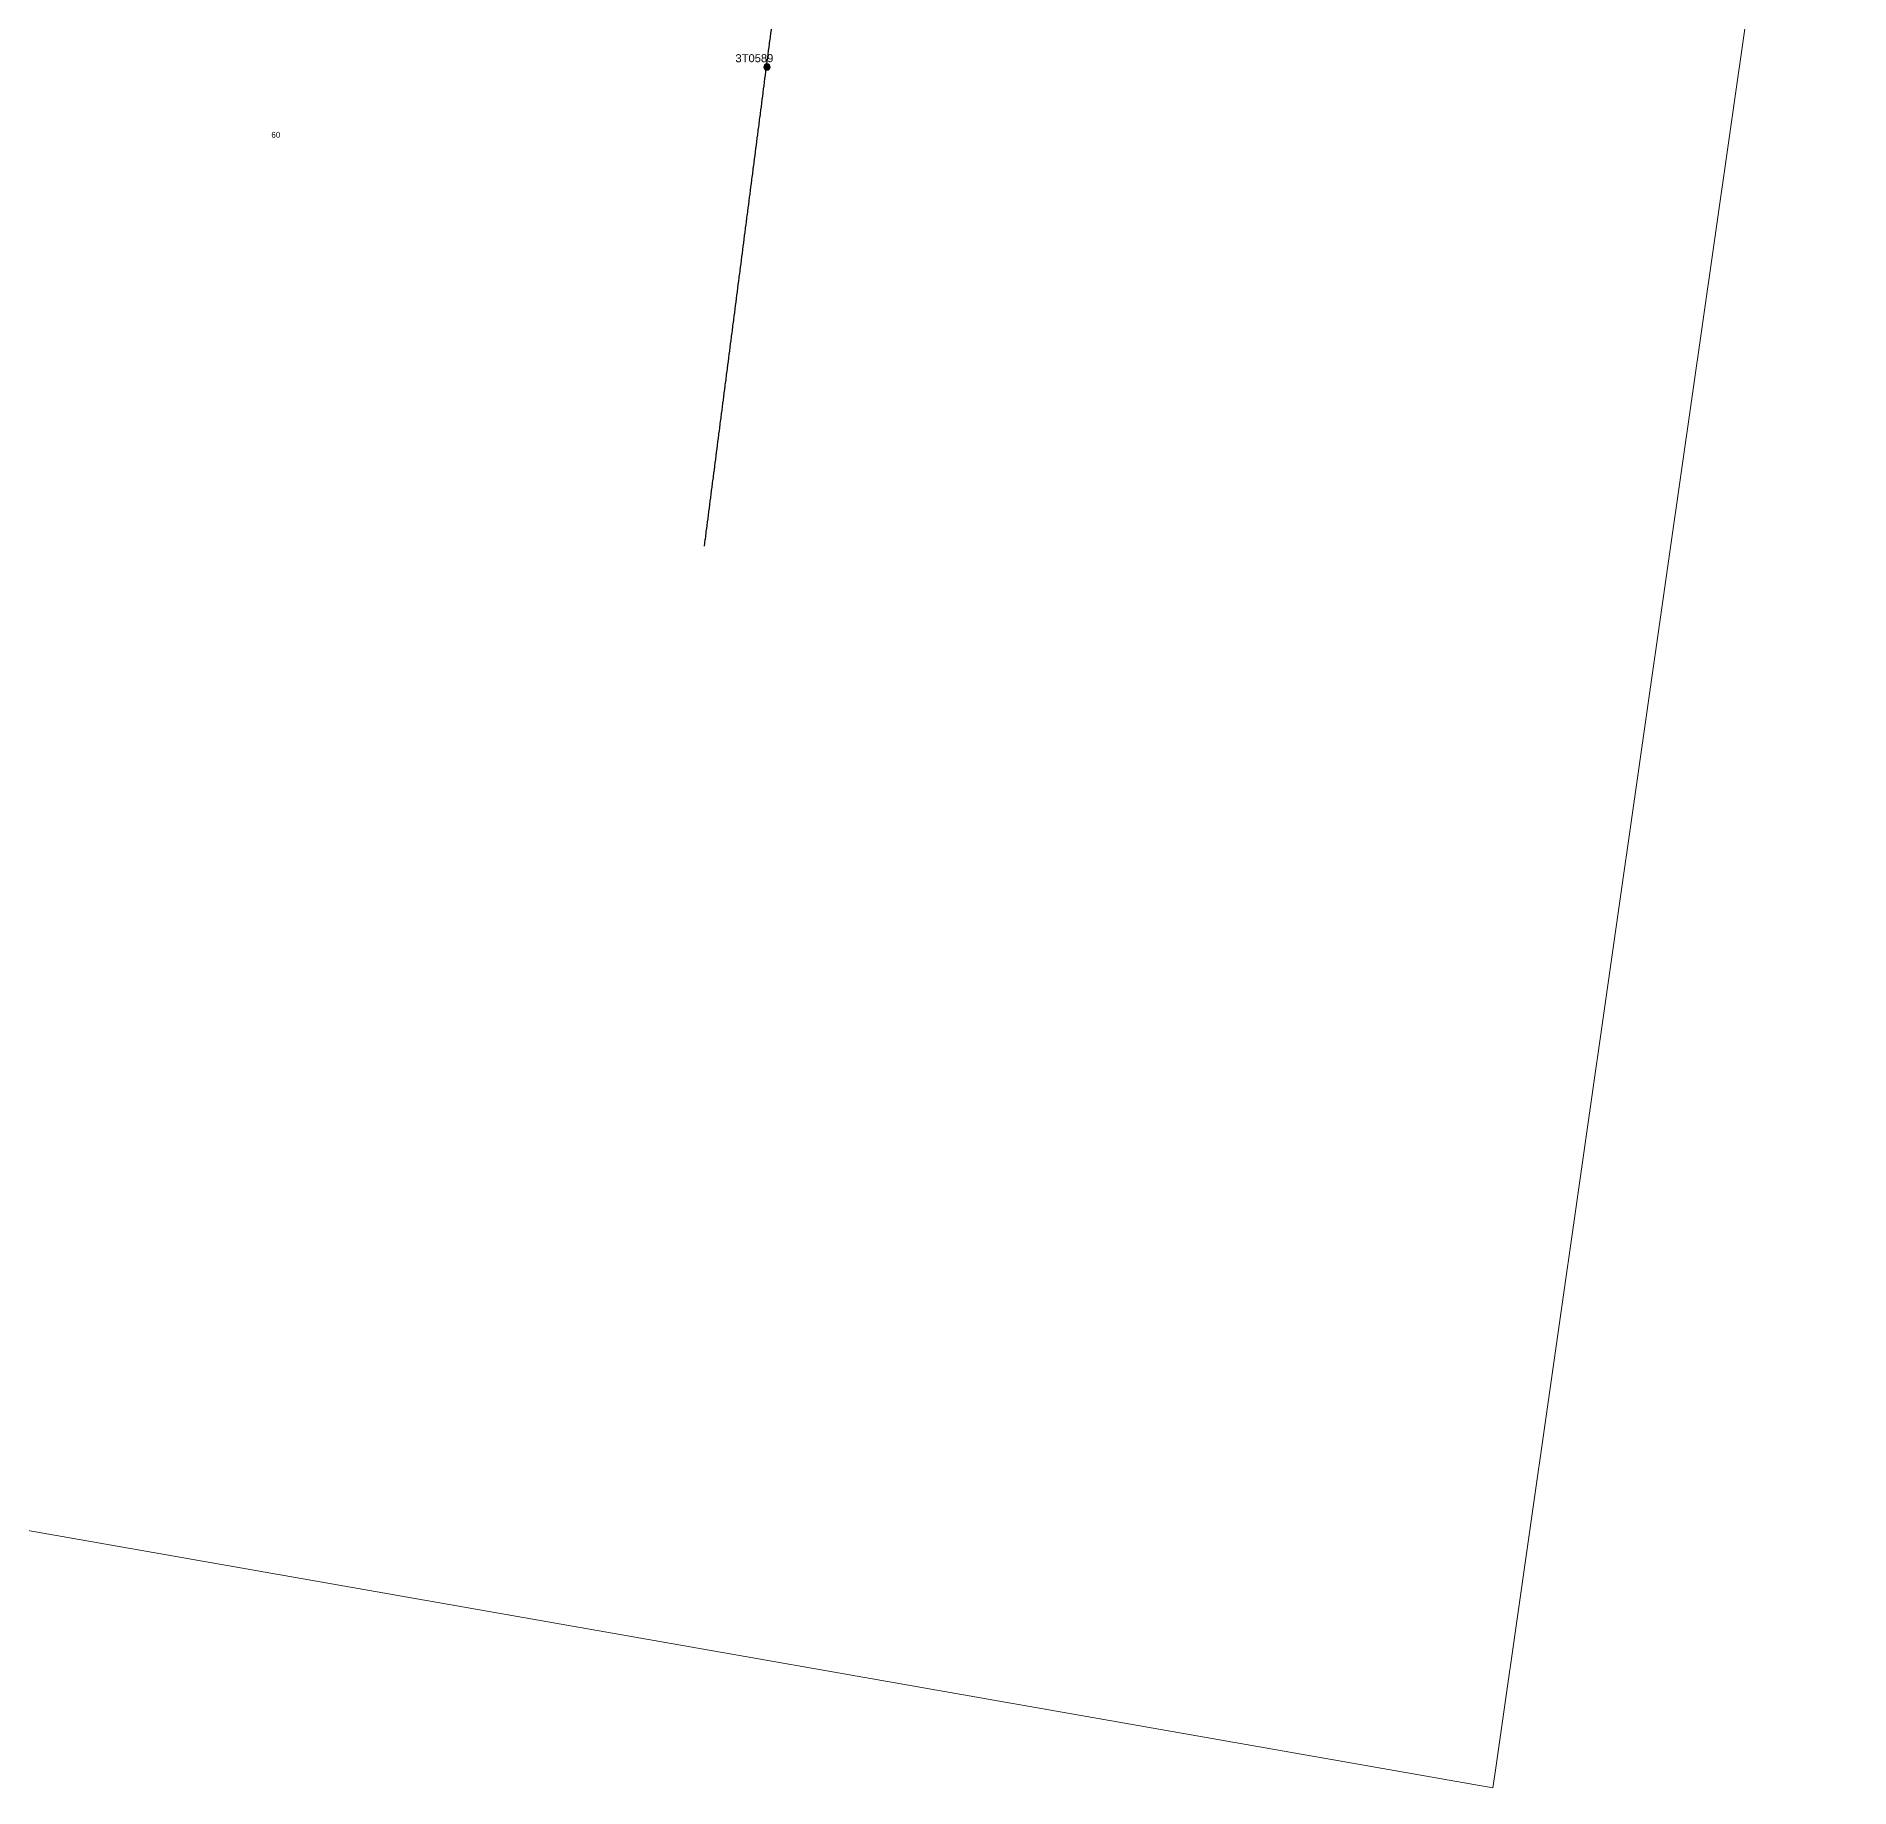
# Model space of a CAD drawing. Header units: metres. Extents: x 268626 to 271256, y 6186812 to 6188765.
# Drawn here: x 269680 to 270247, y 6186812 to 6187359 of the extents above; entities that cross this region are included whole.
import ezdxf
from ezdxf.enums import TextEntityAlignment as Align

# ---------------------------------------------------------------- set-up
doc = ezdxf.new("R2010")
doc.units = ezdxf.units.M
doc.linetypes.add('Cable Exist OH', pattern=[1, 1, 0])
doc.layers.get('0').update_dxf_attribs({"color": 6})
doc.layers.add('Cadastre Land Parcels_SP_EXT', color=96, linetype='Continuous', lineweight=15)
doc.layers.add('Mains_HV_EXT', color=11, linetype='Continuous', lineweight=25)
doc.layers.add('SupportsOH_SP_TR_HV_LV_SL_EXT', color=7, linetype='Continuous')
doc.styles.add('POLE_LABEL', font='arial.ttf', dxfattribs={"height": 2})
doc.styles.get("Standard").update_dxf_attribs({"font": 'arial.ttf'})

# ---------------------------------------------------------------- blocks, each defined once
blk = doc.blocks.new('POLE_EXT')
blk.add_hatch(color=256).paths.add_polyline_path([(-1, 0, 1), (1, 0, 1)])
blk.add_lwpolyline([(-1, 0, 1), (1, 0, 1)], format="xyb", close=True)
at = {"flags": 8}
blk.add_attdef('pNumber', text='', height=2, dxfattribs=at).set_placement((3, 2.5), align=Align.MIDDLE_CENTER)
at = {"style": 'POLE_LABEL', "flags": 9}
for tag, p in [('STRUCTURE_PLANT_NUMBER', (1.35, 0.03)), ('STREET_CODE', (1.35, -0.2))]:
    blk.add_attdef(tag, text='', height=0.2, dxfattribs=at).set_placement(p, align=Align.MIDDLE_LEFT)
at = {"flags": 9}
for tag, p in [('OWNED_BY', (1.35, -0.4)), ('SPECIAL_USE', (1.35, -0.8)), ('STATE', (1.35, -1)), ('cLV', (1.35, -1.4)), ('hDepth', (1.35, -1.6)), ('hDia', (1.35, -1.8)), ('cHV', (1.35, -2)), ('cLinedev', (1.35, -3.4)), ('pExisting', (1.35, -3.8)), ('pFooting', (1.35, -4.4)), ('pNew', (1.35, -4.6)), ('pRelocate', (1.35, -5)), ('pRemove', (1.35, -5.2)), ('pReplace', (1.35, -5.4)), ('pStay', (1.35, -5.6)), ('PARENT', (1.35, -0.6)), ('USAGE', (1.35, -1.2)), ('LBRACKET', (1.35, -2.2)), ('LExisting', (1.35, -2.4)), ('LANTNUMBER', (1.35, -2.6)), ('LOther', (1.35, -2.8)), ('LRemove', (1.35, -3)), ('LEGEND', (1.35, -3.2)), ('LOCATION', (1.35, -3.6)), ('PFNUMBER', (1.35, -4)), ('NEWPFNUMBER', (1.35, -4.2)), ('pType', (1.35, -5.8)), ('cspan', (1.35, -6)), ('STREETNAME', (1.35, -6.2)), ('SUBURB', (1.35, -6.4)), ('OPERATED_BY', (1.36, -7.01)), ('NOTES', (1.35, -6.6)), ('MAINTAINED_BY', (1.36, -6.81))]:
    blk.add_attdef(tag, text='', height=0.2, dxfattribs=at).set_placement(p, align=Align.MIDDLE_LEFT)
at = {"flags": 1}
blk.add_attdef('Z', (1.35, -7.33), '', height=0.2, dxfattribs=at)

msp = doc.modelspace()

# ---------------------------------------------------------------- linework, layer by layer
at = {"layer": 'Cadastre Land Parcels_SP_EXT', "linetype": 'Continuous'}
msp.add_lwpolyline([(269260.1915, 6186965.3756), (270135.2462, 6186811.6377), (270136.0281, 6186817.0944), (270190.475, 6187197.1373), (270204.3073, 6187293.6865), (270214.8257, 6187367.1042), (270246.7391, 6187575.5496), (270152.2721, 6187593.3116), (270055.6024, 6187611.4859), (269957.6168, 6187629.9102), (269983.8539, 6187828.5746), (269389.3945, 6187127.6092)], dxfattribs=at)
at = {"layer": 'Mains_HV_EXT', "linetype": 'Cable Exist OH', "flags": 128}
msp.add_lwpolyline([(269888.93, 6187199.566), (269908.445, 6187350.3411), (269929.8079, 6187513.002), (269951.1531, 6187676.662), (269980.1797, 6187833.1435), (270016.2078, 6187840.043)], dxfattribs=at)

# ---------------------------------------------------------------- block references
at = {"layer": 'SupportsOH_SP_TR_HV_LV_SL_EXT'}
ref = msp.add_blockref('POLE_EXT', (269908.464, 6187349.341), dxfattribs=at)
ref.add_attrib('ASSET_NUM', '3T0589', dxfattribs={"layer": '0', "height": 2.5, "style": 'POLE_LABEL'}).set_placement((269910.464, 6187350.091), align=Align.BOTTOM_RIGHT)

# ---------------------------------------------------------------- texts
at = {"layer": 'Cadastre Land Parcels_SP_EXT'}
msp.add_text('60', height=1.8, dxfattribs=at).set_placement((269753.6328, 6187327.2715))

doc.saveas('drawing.dxf')
